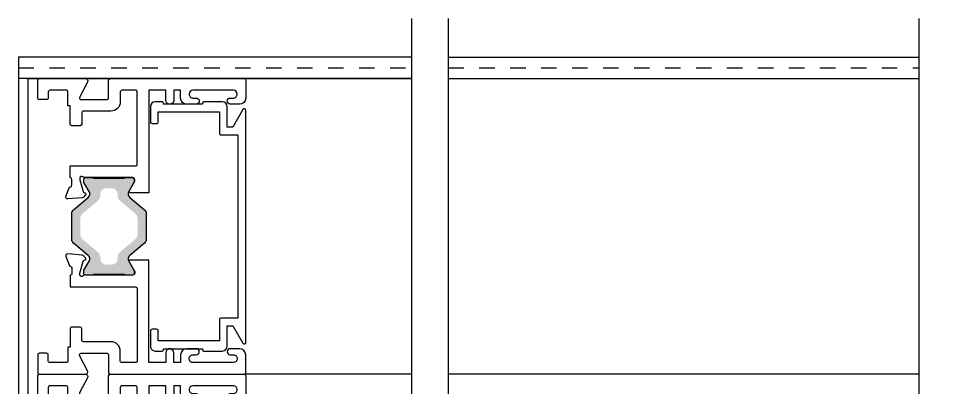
# Model space of a CAD drawing. Extents: x -40 to 95, y -81 to 25.
# Drawn here: x 0.47 to 6.4, y 0.23 to 2.62 of the extents above; entities that cross this region are included whole.
import ezdxf

# ---------------------------------------------------------------- set-up
doc = ezdxf.new("R2010")
doc.units = 0
doc.header["$LTSCALE"] = 0.25
doc.header["$MEASUREMENT"] = 0
doc.linetypes.add('HIDDEN', pattern=[0.375, 0.25, -0.125])
doc.layers.get('0').update_dxf_attribs({"linetype": 'CONTINUOUS'})
doc.layers.add('FRAME', color=1, linetype='CONTINUOUS')
doc.layers.add('SILL-PAN', color=7, linetype='CONTINUOUS')

# ---------------------------------------------------------------- blocks, each defined once
blk = doc.blocks.new('3710 Jamb Filler')
blk.add_lwpolyline([(-0.1199999999999999, 0.7740000000000007, 0.4142135623730929), (-0.1499999999999999, 0.8040000000000009), (-0.2700000000000002, 0.804, 0.414213562373095), (-0.2800000000000002, 0.7940000000000003), (-0.28, 0.7890000000000013), (-0.5299999999999996, 0.7890000000000004), (-0.53, 0.7939999999999994, 0.4142135623731016), (-0.54, 0.8039999999999992), (-0.585, 0.804, 0.4142135623730929), (-0.615, 0.7739999999999998), (-0.6149999999999993, 0.674000000000001, 0.4142135623730885), (-0.6049999999999995, 0.6640000000000013), (-0.5749999999999993, 0.6639999999999995, 0.4142135623731015), (-0.5649999999999993, 0.6739999999999993), (-0.565, 0.7390000000000001), (-0.1699999999999999, 0.7390000000000001), (-0.1700000000000002, 0.6009999999999989, 0.4142135623731015), (-0.1600000000000001, 0.5909999999999991), (-0.0499999999999996, 0.5909999999999991), (-0.0499999999999996, -0.5909999999999995), (-0.1600000000000001, -0.5909999999999995, 0.414213562373095), (-0.1700000000000002, -0.6009999999999993), (-0.1699999999999999, -0.7390000000000008), (-0.565, -0.7390000000000008), (-0.5649999999999993, -0.6739999999999997, 0.4142135623731016), (-0.5749999999999993, -0.6639999999999999), (-0.6049999999999995, -0.6640000000000017, 0.4142135623730819), (-0.6149999999999993, -0.6740000000000015), (-0.615, -0.7740000000000002, 0.4142135623730951), (-0.585, -0.8040000000000005), (-0.54, -0.8039999999999996, 0.414213562373095), (-0.53, -0.7939999999999998), (-0.5299999999999996, -0.7890000000000008), (-0.28, -0.7890000000000017), (-0.2800000000000002, -0.7940000000000007, 0.4142135623730885), (-0.2700000000000002, -0.8040000000000005), (-0.1499999999999999, -0.8040000000000009, 0.414213562373095), (-0.1199999999999999, -0.7740000000000011), (-0.1199999999999999, -0.6409999999999993), (-0.08390083445627305, -0.6409999999999993), (-0.01866025403784444, -0.7540000000000007, 0.7673269879789528), (2.220446049250313e-16, -0.7490000000000008), (2.220446049250313e-16, 0.7490000000000003, 0.7673269879789648), (-0.01866025403784421, 0.7540000000000002), (-0.08390083445627328, 0.6409999999999985), (-0.1199999999999999, 0.6409999999999989)], format="xyb", close=True)
blk = doc.blocks.new('3711-JAMB')
h = blk.add_hatch(color=7)
h.dxf.hatch_style = 1
edge = h.paths.add_edge_path(flags=16)
edge.add_arc((-0.9756627967922071, -0.7529946007007098), 0.04723978805936725, -50.00024801794848, 0, ccw=False)
edge.add_line((-0.9452978029907939, -0.7891825092799323), (-1.041083677434912, -0.8695556937262623))
edge.add_arc((-1.010718681749026, -0.9057436007236461), 0.04723978805936725, 129.9997549661711, 180.0000000046882)
edge.add_line((-1.05795846980844, -0.9057436007275115), (-1.057958469800255, -1.002256398380133))
edge.add_arc((-1.01071868174084, -1.002256398376268), 0.04723978805936725, 180.0000000046882, 230.0002480178599)
edge.add_line((-1.041083675542254, -1.038444306955377), (-0.9452978029907939, -1.118817490720041))
edge.add_arc((-0.9756627967922071, -1.155005399299149), 0.04723978805936725, 0, 50.00024801785992, ccw=False)
edge.add_line((-0.9284230087327927, -1.155005399299149), (-0.9284230087327927, -1.165118612414723))
edge.add_arc((-0.8929239754884151, -1.164623880090609), 0.03550248049539399, 180.7984510168757, 270)
edge.add_line((-0.8929239754884151, -1.200126360586047), (-0.8530366913850997, -1.200126360586047))
edge.add_arc((-0.8530366913850997, -1.164623880090609), 0.03550248049540163, 270, 359.2015489831243)
edge.add_line((-0.8175376581407221, -1.165118612414723), (-0.8175376581407221, -1.155005399299149))
edge.add_arc((-0.7702978700813077, -1.155005399299149), 0.04723978805936725, 129.99975198214, 180, ccw=False)
edge.add_line((-0.8006628638827209, -1.118817490720041), (-0.7048769913312611, -1.038444306955377))
edge.add_arc((-0.7352419851326744, -1.002256398376268), 0.04723978805936725, 309.99975198214, 359.9999999953118)
edge.add_line((-0.6880021970732599, -1.002256398380133), (-0.6880021970650745, -0.9057436007275115))
edge.add_arc((-0.7352419851244889, -0.9057436007236461), 0.04723978805936725, 359.9999999953118, 410.0002450338289)
edge.add_line((-0.7048769894386027, -0.8695556937262623), (-0.8006628638827209, -0.7891825092799323))
edge.add_arc((-0.7702978700813077, -0.7529946007007098), 0.04723978805936725, 180, 230.0002480179486, ccw=False)
edge.add_line((-0.8175376581407221, -0.7529946007007098), (-0.8175376573631041, -0.7428813848860969))
edge.add_arc((-0.8530366905701925, -0.7433761198925382), 0.03550248049539644, 0.7984553461754125, 89.99999999999994)
edge.add_line((-0.8530366905701925, -0.7078736393970999), (-0.8929239763033223, -0.7078736393970999))
edge.add_arc((-0.8929239763033223, -0.7433761198925382), 0.03550248049539646, 89.99999999999997, 179.2015489917656)
edge.add_line((-0.9284230087327927, -0.7428813875851361), (-0.9284230087327927, -0.7529946007007098))
edge = h.paths.add_edge_path()
edge.add_arc((-0.7190062874307892, -0.744033540721719), 0.03020996559096917, 149.9998669240504, 229.999849770356)
edge.add_line((-0.7384249396804847, -0.7671756660738325), (-0.6436804243341214, -0.8466761772877334))
edge.add_arc((-0.6630990765837298, -0.8698183026397673), 0.0302099655908522, -4.3875161281903274e-09, 49.99984977038582, ccw=False)
edge.add_line((-0.6328891109928776, -0.8698183026420807), (-0.6328891110067048, -1.038181697357921))
edge.add_arc((-0.6630990765978382, -1.038181697355154), 0.03020996559113343, 310.0001502295814, 359.99999999475364, ccw=False)
edge.add_line((-0.6436804243480623, -1.061323822707415), (-0.7384249396807832, -1.140824333909485))
edge.add_arc((-0.7190062874313096, -1.163966459261485), 0.03020996559073911, 130.0001502294605, 210.0001330757664)
edge.add_line((-0.7451688499972846, -1.179071502822332), (-0.7118015815510574, -1.236864997084616))
edge.add_arc((-0.722092189493682, -1.24280631421848), 0.01188258646566266, -8.757865543884691e-10, 30.000133075457086, ccw=False)
edge.add_line((-0.7102096030280194, -1.242806314218662), (-0.7102096030280052, -1.257059699991537))
edge.add_arc((-0.7220952982986635, -1.25707400472089), 0.01188570387870365, -89.93104314004029, 0.06895685987399247, ccw=False)
edge.add_line((-0.7220809935692927, -1.268959699991548), (-0.7650950439824413, -1.268959699991612))
edge.add_arc((-0.7650950439824825, -1.259048628467774), 0.009911071523837522, 216.8698979997665, 270.0000000002381, ccw=False)
edge.add_line((-0.7730239011648194, -1.264995271431054), (-0.9729367657086954, -1.264995271431012))
edge.add_arc((-0.9808656228910081, -1.259048628467727), 0.009911071523821091, 269.99999999962193, 323.13010200012695, ccw=False)
edge.add_line((-0.9808656228910735, -1.268959699991548), (-1.023879673304222, -1.268959699991534))
edge.add_arc((-1.023879673304169, -1.257077113525863), 0.01188258646567064, 179.9999999997773, 269.99999999974307, ccw=False)
edge.add_line((-1.035762259769839, -1.257077113525817), (-1.035762259769925, -1.242806314218662))
edge.add_arc((-1.023879673304436, -1.242806314218244), 0.01188258646548901, 149.9998669256889, 180.0000000020128, ccw=False)
edge.add_line((-1.034170281247029, -1.236864997084673), (-1.000803012800944, -1.179071502822474))
edge.add_arc((-1.026965575367072, -1.163966459261429), 0.0302099655909712, 329.9998669240538, 409.9998497703528)
edge.add_line((-1.007546923117374, -1.140824333909315), (-1.102280242524841, -1.061333217252958))
edge.add_arc((-1.082861590275159, -1.03819109190089), 0.03020996559092639, 180.0000000051516, 229.9998497703199, ccw=False)
edge.add_line((-1.113071555866085, -1.038191091903606), (-1.113071555880637, -0.8698089080795413))
edge.add_arc((-1.082861590282677, -0.8698089080975206), 0.03020996559796063, 130.0001501999785, 179.9999999659005, ccw=False)
edge.add_line((-1.102280242524884, -0.8466667827299972), (-1.007546923117374, -0.7671756660738325))
edge.add_arc((-1.026965575367058, -0.7440335407217112), 0.03020996559096764, 310.0001502296177, 390.0001330759343)
edge.add_line((-1.00080301280093, -0.7289284971606733), (-1.034170281247029, -0.6711350028984739))
edge.add_arc((-1.023879673304436, -0.665193685764903), 0.01188258646548903, 179.9999999979872, 210.0001330743111, ccw=False)
edge.add_line((-1.035762259769925, -0.6651936857644856), (-1.035762259769839, -0.6509228864573302))
edge.add_arc((-1.023879673304165, -0.6509228864572805), 0.01188258646567419, 90.0000000002741, 180.0000000002399, ccw=False)
edge.add_line((-1.023879673304222, -0.6390402999916063), (-0.9808656228910735, -0.6390402999915992))
edge.add_arc((-0.9808656228910081, -0.6489513715154203), 0.009911071523821091, 36.86989799987299, 90.00000000037812, ccw=False)
edge.add_line((-0.9729367657086954, -0.6430047285521354), (-0.7730239011648194, -0.6430047285520928))
edge.add_arc((-0.7650950439824825, -0.6489513715153727), 0.009911071523837522, 89.99999999976188, 143.1301020002335, ccw=False)
edge.add_line((-0.7650950439824413, -0.6390402999915352), (-0.7220809935692927, -0.6390402999915992))
edge.add_arc((-0.7220952982986528, -0.6509259952622467), 0.01188570387869289, -0.06895685982317445, 89.93104314009167, ccw=False)
edge.add_line((-0.7102096030280052, -0.6509402999915892), (-0.7102096030280194, -0.6651936857644856))
edge.add_arc((-0.7220921894936819, -0.6651936857646672), 0.01188258646566254, -30.000133075457427, 8.757865543884691e-10, ccw=False)
edge.add_line((-0.7118015815510574, -0.6711350028985308), (-0.7451688499969151, -0.7289284971606733))
for points in [[(-1.037261145540924, -0.2099999999999937), (-1.03902393579024, -0.2100000000000009, 0.414213562373095), (-1.049023935790231, -0.2199999999999989), (-1.049023935790231, -0.2938894786397661, -0.414213562373095), (-1.059023935790236, -0.3038894786397712), (-1.114023935790229, -0.3038894786397641, -0.414213562373095), (-1.124023935790234, -0.2938894786397661), (-1.124023935790234, -0.1750000000017131), (-1.137999999999991, -0.1750000000017131), (-1.137999999999991, -0.08499999999999375, 0.414213562373095), (-1.147999999999996, -0.07499999999998863), (-1.254999999999995, -0.07499999999998863, 0.4142135623734071), (-1.264999999999986, -0.08499999999999375), (-1.264999999999986, -0.125, -0.4142135623734072), (-1.274999999999991, -0.1349999999999909), (-1.323000000000008, -0.1349999999999909, -0.4142135623731991), (-1.332999999999998, -0.125), (-1.332999999999998, -0.009999999999990905, -0.4142135623734072), (-1.322999999999993, 0), (-1.025999999999982, 0, -0.5466243487299829), (-1.01145784931164, -0.02267276954174235), (-1.06249777376177, -0.1208295190363948, 0.5466243487300386), (-1.053408929581554, -0.1349999999999909), (-0.8849999999999909, -0.1349999999999909, 0.414213562373095), (-0.875, -0.125), (-0.875, -0.009999999999990905, -0.414213562373095), (-0.8649999999999807, 0), (0, 0, -0.4142135623730951), (0.01000000000001933, -0.009999999999990905), (0.01000000000001933, -0.125, -0.414213562373095), (-0.03000000000000114, -0.164999999999992), (-0.0899999999999892, -0.164999999999992, -0.4142135623733031), (-0.1099999999999994, -0.144999999999996, -0.4142135623733031), (-0.0899999999999892, -0.1250000000000142), (-0.06949999999999079, -0.125, 0.4142135623732649), (-0.04499999999997328, -0.1004999999999967), (-0.04499999999998749, -0.09950000000000614, 0.4142135623730102), (-0.069500000000005, -0.07500000000000284), (-0.3305000000000007, -0.07499999999998863, 0.4142135623730951), (-0.3549999999999898, -0.09950000000000614), (-0.3549999999999898, -0.1004999999999967, 0.4142135623732649), (-0.3305000000000007, -0.125), (-0.3099999999999881, -0.125, -0.4142135623733033), (-0.2899999999999778, -0.144999999999996), (-0.289999999999992, -0.1454999999999984, -0.414213562373095), (-0.3094999999999857, -0.164999999999992), (-0.3699999999999903, -0.164999999999992, -0.414213562373069), (-0.4099999999999824, -0.125), (-0.4099999999999966, -0.07499999999998863), (-0.4549999999999841, -0.07499999999998863), (-0.4549999999999841, -0.1399999999999864, -0.414213562373095), (-0.4799999999999898, -0.164999999999992), (-0.4804999999999922, -0.164999999999992, -0.4142135623732223), (-0.5049999999999955, -0.140500000000003), (-0.5049999999999955, -0.07499999999998863), (-0.6149999999999807, -0.07499999999998863), (-0.6149999999999807, -0.7372091800336591), (-0.7357753174103294, -0.7372091800333891, -0.58552406831656), (-0.742495577204167, -0.7252338179260676), (-0.7080116826952931, -0.6654636038216495, 0.1378721067450862), (-0.7062821253710254, -0.6593105076754853), (-0.7062821253708123, -0.6506029019247705, 0.414213562373095), (-0.7180920723856516, -0.6387929549101443), (-1.031622375139605, -0.6387929549103575, -0.2134217652853582), (-1.040424989918307, -0.63485630590489, 0.688500258071923), (-1.061037551711607, -0.6427296039147166), (-1.06103755171182, -0.6490480929042803, 0.06554346281317074), (-1.060635137525324, -0.652104732113088), (-1.040317407671282, -0.7279315322232875, 0.2679491924333423), (-1.031966514051319, -0.7362824258426315), (-1.027506600199573, -0.7374774561577695, -0.5773502691876686), (-1.023977097259277, -0.7506497404566232), (-1.038296778995317, -0.764969422192884, -0.1763269807095452), (-1.04561836791153, -0.7683835351745927), (-1.138741227106422, -0.7765307296692043, -0.5486187866238441), (-1.150868251872353, -0.760726483297816), (-1.130653507636993, -0.7051869299720934, -0.2637246696261774), (-1.1217898616827, -0.6976294563563528, 0.3595082375526705), (-1.112213988775594, -0.6860327429695587), (-1.11221398877538, -0.6506029019247705, 0.414213562373095), (-1.12402393579022, -0.6387929549099169), (-1.12402393579023, -0.5637929549104044), (-0.6999999999999922, -0.563792954910113, 0.4142135623728947), (-0.6899999999999977, -0.553792954910115), (-0.6899999999999977, -0.08499999999998664, 0.414213562373095), (-0.6999999999999993, -0.07499999999998863), (-0.789999999999992, -0.07499999999998863, 0.4142135623734071), (-0.799999999999983, -0.08499999999999375), (-0.799999999999983, -0.1500000000000057, -0.414213562373147), (-0.8599999999999852, -0.2099999999999937), (-1.039023935790237, -0.2099999999999937)], [(-1.037261145540924, -1.698000000000008), (-1.03902393579024, -1.698, -0.414213562373095), (-1.049023935790231, -1.688000000000002), (-1.049023935790231, -1.614110521360235, 0.414213562373095), (-1.059023935790236, -1.60411052136023), (-1.114023935790229, -1.604110521360237, 0.414213562373095), (-1.124023935790234, -1.614110521360235), (-1.124023935790234, -1.732999999998288), (-1.137999999999991, -1.732999999998288), (-1.137999999999991, -1.823000000000008, -0.414213562373095), (-1.147999999999996, -1.833000000000013), (-1.254999999999995, -1.833000000000013, -0.4142135623734071), (-1.264999999999986, -1.823000000000008), (-1.264999999999986, -1.783000000000001, 0.4142135623734072), (-1.274999999999991, -1.77300000000001), (-1.323000000000008, -1.77300000000001, 0.4142135623731991), (-1.332999999999998, -1.783000000000001), (-1.332999999999998, -1.89800000000001, 0.4142135623734072), (-1.322999999999993, -1.908000000000001), (-1.025999999999982, -1.908000000000001, 0.5466243487299829), (-1.01145784931164, -1.885327230458259), (-1.06249777376177, -1.787170480963606, -0.5466243487300386), (-1.053408929581554, -1.77300000000001), (-0.8849999999999909, -1.77300000000001, -0.414213562373095), (-0.875, -1.783000000000001), (-0.875, -1.89800000000001, 0.414213562373095), (-0.8649999999999807, -1.908000000000001), (0, -1.908000000000001, 0.4142135623730951), (0.01000000000001933, -1.89800000000001), (0.01000000000001933, -1.783000000000001, 0.414213562373095), (-0.03000000000000114, -1.743000000000009), (-0.0899999999999892, -1.743000000000009, 0.4142135623733031), (-0.1099999999999994, -1.763000000000005, 0.4142135623733031), (-0.0899999999999892, -1.782999999999987), (-0.06949999999999079, -1.783000000000001, -0.4142135623732649), (-0.04499999999997328, -1.807500000000005), (-0.04499999999998749, -1.808499999999995, -0.4142135623730102), (-0.069500000000005, -1.832999999999998), (-0.3305000000000007, -1.833000000000013, -0.4142135623730951), (-0.3549999999999898, -1.808499999999995), (-0.3549999999999898, -1.807500000000005, -0.4142135623732649), (-0.3305000000000007, -1.783000000000001), (-0.3099999999999881, -1.783000000000001, 0.4142135623733033), (-0.2899999999999778, -1.763000000000005), (-0.289999999999992, -1.762500000000003, 0.414213562373095), (-0.3094999999999857, -1.743000000000009), (-0.3699999999999903, -1.743000000000009, 0.414213562373069), (-0.4099999999999824, -1.783000000000001), (-0.4099999999999966, -1.833000000000013), (-0.4549999999999841, -1.833000000000013), (-0.4549999999999841, -1.768000000000015, 0.414213562373095), (-0.4799999999999898, -1.743000000000009), (-0.4804999999999922, -1.743000000000009, 0.4142135623732223), (-0.5049999999999955, -1.767499999999998), (-0.5049999999999955, -1.833000000000013), (-0.6149999999999807, -1.833000000000013), (-0.6149999999999807, -1.170790819966342), (-0.7357753174103294, -1.170790819966612, 0.58552406831656), (-0.742495577204167, -1.182766182073934), (-0.7080116826952931, -1.242536396178352, -0.1378721067450862), (-0.7062821253710254, -1.248689492324516), (-0.7062821253708123, -1.257397098075231, -0.414213562373095), (-0.7180920723856516, -1.269207045089857), (-1.031622375139605, -1.269207045089644, 0.2134217652853582), (-1.040424989918307, -1.273143694095111, -0.688500258071923), (-1.061037551711607, -1.265270396085285), (-1.06103755171182, -1.258951907095721, -0.06554346281317074), (-1.060635137525324, -1.255895267886913), (-1.040317407671282, -1.180068467776714, -0.2679491924333423), (-1.031966514051319, -1.17171757415737), (-1.027506600199573, -1.170522543842232, 0.5773502691876686), (-1.023977097259277, -1.157350259543378), (-1.038296778995317, -1.143030577807117, 0.1763269807095452), (-1.04561836791153, -1.139616464825409), (-1.138741227106422, -1.131469270330797, 0.5486187866238441), (-1.150868251872353, -1.147273516702185), (-1.130653507636993, -1.202813070027908, 0.2637246696261774), (-1.1217898616827, -1.210370543643648, -0.3595082375526705), (-1.112213988775594, -1.221967257030443), (-1.11221398877538, -1.257397098075231, -0.414213562373095), (-1.12402393579022, -1.269207045090084), (-1.12402393579023, -1.344207045089597), (-0.6999999999999922, -1.344207045089888, -0.4142135623728947), (-0.6899999999999977, -1.354207045089886), (-0.6899999999999977, -1.823000000000015, -0.414213562373095), (-0.6999999999999993, -1.833000000000013), (-0.789999999999992, -1.833000000000013, -0.4142135623734071), (-0.799999999999983, -1.823000000000008), (-0.799999999999983, -1.757999999999996, 0.414213562373147), (-0.8599999999999852, -1.698000000000008), (-1.039023935790237, -1.698000000000008)]]:
    blk.add_lwpolyline(points, format="xyb")
at = {"color": 7}
blk.add_lwpolyline([(-0.7451688499969151, -0.7289284971606733, 0.3639701495037725), (-0.7384249396804847, -0.7671756660738325), (-0.6436804243341214, -0.8466761772877334, -0.2216939749458995), (-0.6328891109928776, -0.8698183026420807), (-0.6328891110067048, -1.038181697357921, -0.2216939749019481), (-0.6436804243480623, -1.061323822707415), (-0.7384249396807832, -1.140824333909485, 0.363970149503774), (-0.7451688499972846, -1.179071502822332), (-0.7118015815510574, -1.236864997084616, -0.1316530883066159), (-0.7102096030280194, -1.242806314218662), (-0.7102096030280052, -1.257059699991537, -0.4142135623726596), (-0.7220809935692927, -1.268959699991548), (-0.7650950439824413, -1.268959699991612, -0.23606797587055), (-0.7730239011648194, -1.264995271431054), (-0.9729367657086954, -1.264995271431012, -0.2360679758707013), (-0.9808656228910735, -1.268959699991548), (-1.023879673304222, -1.268959699991534, -0.41421356237292), (-1.035762259769839, -1.257077113525817), (-1.035762259769925, -1.242806314218662, -0.1316530883065768), (-1.034170281247029, -1.236864997084673), (-1.000803012800944, -1.179071502822474, 0.3639701495037401), (-1.007546923117374, -1.140824333909315), (-1.102280242524841, -1.061333217252958, -0.2216939749019308), (-1.113071555866085, -1.038191091903606), (-1.113071555880637, -0.8698089080795413, -0.2216939749053818), (-1.102280242524884, -0.8466667827299972), (-1.007546923117374, -0.7671756660738325, 0.3639701495038271), (-1.00080301280093, -0.7289284971606733), (-1.034170281247029, -0.6711350028984739, -0.1316530883065768), (-1.035762259769925, -0.6651936857644856), (-1.035762259769839, -0.6509228864573302, -0.41421356237292), (-1.023879673304222, -0.6390402999916063), (-0.9808656228910735, -0.6390402999915992, -0.2360679758707014), (-0.9729367657086954, -0.6430047285521354), (-0.7730239011648194, -0.6430047285520928, -0.2360679758705498), (-0.7650950439824413, -0.6390402999915352), (-0.7220809935692927, -0.6390402999915992, -0.4142135623726595), (-0.7102096030280052, -0.6509402999915892), (-0.7102096030280194, -0.6651936857644856, -0.1316530883066175), (-0.7118015815510574, -0.6711350028985308)], format="xyb", close=True, dxfattribs=at)

msp = doc.modelspace()

# ---------------------------------------------------------------- linework, layer by layer
for p, q in [((3.007134436767378, 0.3195006919553243), (1.937178817037671, 0.3195006919553207)), ((6.284703457233184, 0.3195006919553351), (3.245142382578034, 0.319500691955325))]:
    msp.add_line(p, q)
at = {"color": 7}
for points in [[(3.007134436767478, 2.616491050524135), (3.007134436767258, -2.417503224875329), (3.121368483530843, -2.501767999394556), (2.917489711120096, -2.59322763894539), (3.007134436767287, -2.667503224875699), (3.007134436767288, -3.746503117940081)], [(3.245142382578138, 2.616491050525016), (3.24514238257791, -2.41750322487442), (3.359376429341495, -2.501767999393647), (3.155497656930748, -2.593227638944481), (3.245142382577939, -2.667503224874818), (3.24514238257794, -3.746503117939199)], [(6.284703457233342, 2.61649105052509), (6.284703457233129, -0.5189746511562539), (6.398937503996714, -0.6032394256754805), (6.195058731585967, -0.6946990652263145), (6.284703457233157, -0.7689746511566375), (6.284703457233152, -3.746503117939127)]]:
    msp.add_lwpolyline(points, dxfattribs=at)
at = {"layer": 'SILL-PAN'}
for p, q in [((0.4691773650999207, 2.366491050525089), (0.4691773650999207, -3.496503117939151)), ((3.007134436767281, 2.366491050525086), (0.4691773650999207, 2.366491050525089)), ((3.245142382578126, 2.366491050525075), (6.284703457233325, 2.36649105052509)), ((3.007134436767096, 2.227496882060835), (0.4691773650999207, 2.227496882060839)), ((3.007134436767281, 2.22749105052509), (0.4691773650999207, 2.227491050525094)), ((0.5311773650999183, 2.227496882060839), (0.5311773650999183, -3.496509127858863)), ((0.5311773650999183, 2.227496882060654), (3.007134436767409, 2.22749688206065)), ((3.24514238257812, 2.227491050525094), (6.284703457233316, 2.227491050525108))]:
    msp.add_line(p, q, dxfattribs=at)
at = {"layer": 'SILL-PAN', "linetype": 'HIDDEN'}
for p, q in [((0.4691773650999207, 2.296991050525042), (3.007134436767281, 2.296991050525067)), ((3.245142382578123, 2.29699105052507), (6.28470345723332, 2.296991050525085))]:
    msp.add_line(p, q, dxfattribs=at)

# ---------------------------------------------------------------- block references
at = {"layer": 'FRAME'}
for name, p in [('3711-JAMB', (1.927177375910999, 2.227490872141141)), ('3710 Jamb Filler', (1.937178817037671, 1.273496029060899)), ('3711-JAMB', (1.927177375910999, 0.3194908721411394))]:
    msp.add_blockref(name, p, dxfattribs=at)

doc.saveas('drawing.dxf')
